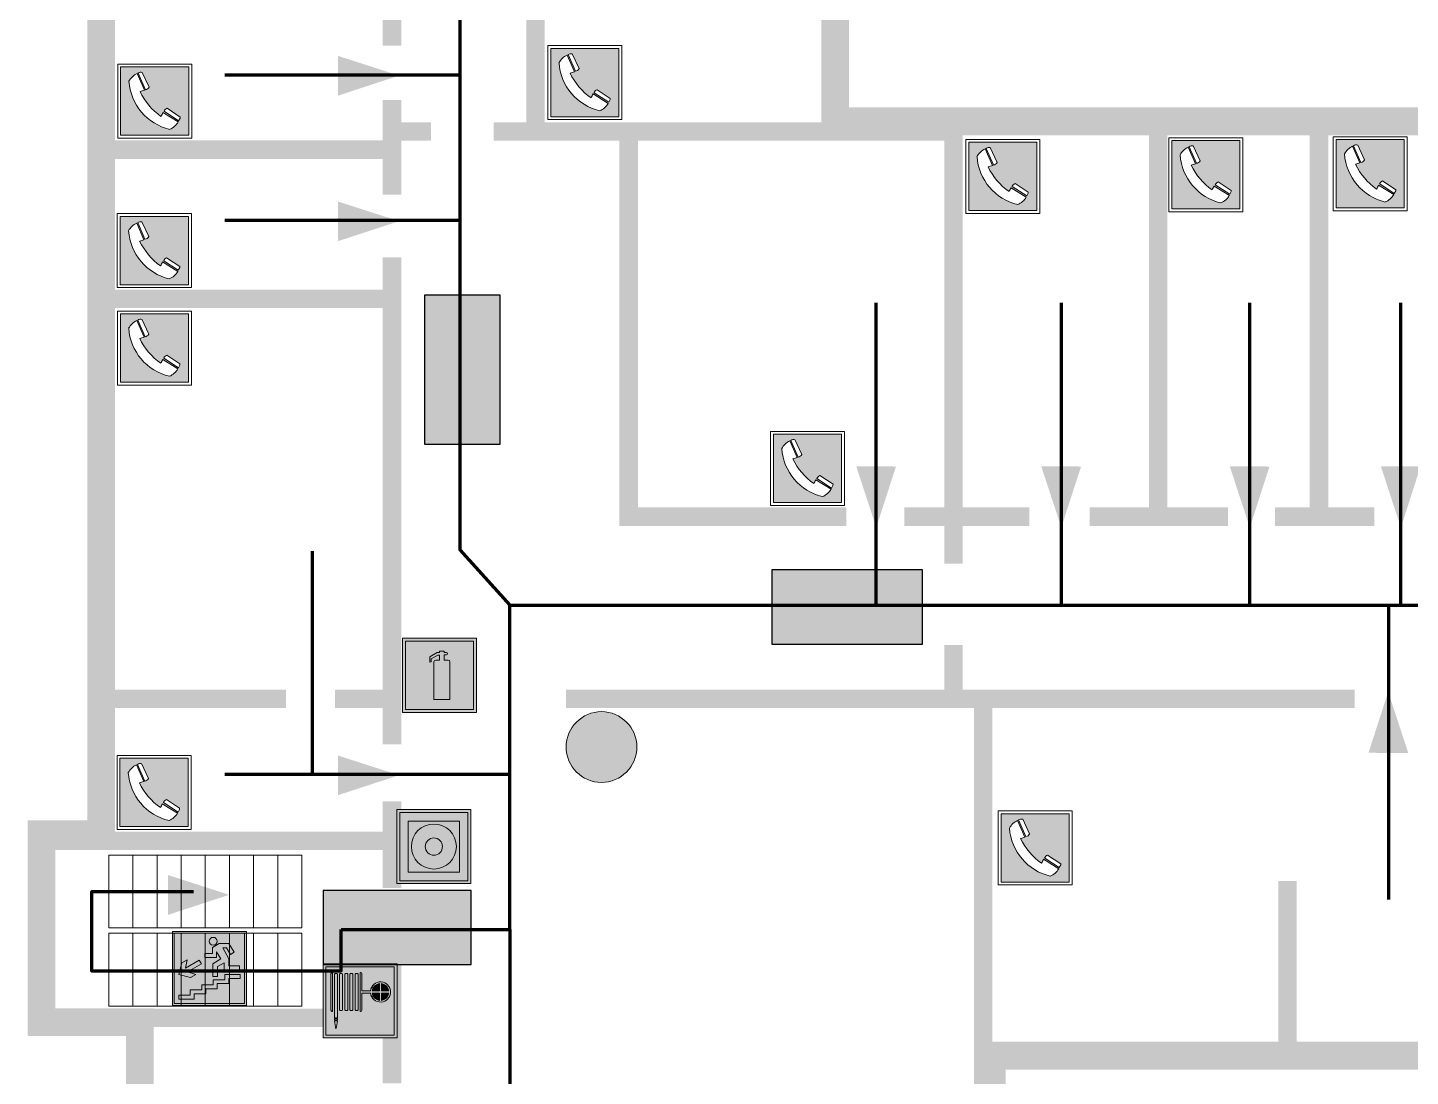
# Model space of a CAD drawing. Header units: millimetres. Extents: x 13810 to 67229, y 12374 to 21950.
# Drawn here: x 27641.1 to 27790.5, y 19539.8 to 19653.1 of the extents above; entities that cross this region are included whole.
import ezdxf

# ---------------------------------------------------------------- set-up
doc = ezdxf.new("R2010")
doc.units = ezdxf.units.MM
doc.layers.add('План_Штампы', color=7, linetype='Continuous')

# ---------------------------------------------------------------- blocks, each defined once
blk = doc.blocks.new('A$C32E8229D')
at = {"true_color": 0xffffff}
blk.add_hatch(color=7, dxfattribs=at).paths.add_polyline_path([(0, 0), (0, -8), (16, -8), (16, 0)])
h = blk.add_hatch(color=126)
h.paths.add_polyline_path([(0.2, -0.2), (15.8, -0.2), (15.8, -7.8), (0.2, -7.8)])
h.paths.add_polyline_path([(13.49, -2.05), (12.08, -2.05), (11.37, -2.63, 0.162397), (11.29, -2.84), (11.29, -3.63), (10.35, -3.63), (10.35, -4.05), (11.68, -4.05), (11.68, -3.48), (12.26, -4.28), (11.29, -5.1), (11.29, -6.78), (11.85, -6.78), (11.85, -5.44), (12.8, -4.64), (12.8, -5.94), (14.46, -5.94), (14.46, -5.39), (13.45, -5.39), (13.45, -3.97), (12.46, -2.59), (13.15, -2.59), (13.69, -3.34), (14.18, -3)], flags=16)
h.paths.add_polyline_path([(10.74, -1.82, 1), (11.8, -1.82, 1)], flags=16)
h.paths.add_polyline_path([(9.39, -3.59), (5.99, -3.59), (6.56, -3.03), (5.91, -3.03), (5.1, -3.83), (5.91, -4.64), (6.56, -4.64), (5.99, -4.09), (9.39, -4.09)], flags=16)
h.paths.add_polyline_path([(4.29, -1.08), (1.72, -1.08), (1.72, -6.6), (4.29, -6.6)], flags=16)
at = {"color": 126}
blk.add_lwpolyline([(16, -8), (0, -8), (0, 0), (16, 0)], close=True, dxfattribs=at)
blk = doc.blocks.new('вниз 3')
at = {"lineweight": 0, "true_color": 0xffffff}
h = blk.add_hatch(color=7, dxfattribs=at)
h.dxf.hatch_style = 1
h.paths.add_polyline_path([(40997.5, -4475.69), (40997.25, -4475.28), (40995.76, -4476.15), (40995.97, -4475.23), (40995.39, -4475.56), (40995.05, -4476.83), (40996.33, -4477.17), (40996.91, -4476.83), (40996, -4476.55)], flags=0)
h.paths.add_polyline_path([(40999.81, -4473.95), (41000.22, -4473.95), (41000.64, -4474.67), (41001.03, -4474.43), (41000.46, -4473.49), (41000.42, -4473.49), (40999.43, -4473.49), (40998.68, -4473.92), (40998.68, -4474.57), (40997.88, -4474.57), (40997.88, -4475), (40999.14, -4475), (40999.14, -4474.43), (40999.14, -4474.38), (40999.59, -4475.15), (40998.72, -4475.67), (40998.72, -4477.06), (40999.24, -4477.06), (40999.24, -4475.96), (40999.95, -4475.56), (40999.95, -4476.43), (41001.61, -4476.43), (41001.61, -4475.88), (41000.47, -4475.88), (41000.47, -4475.12)], flags=0)
h.paths.add_polyline_path([(40999.2, -4473.24, 1), (40998.35, -4473.24, 1)], flags=0)
h.paths.add_polyline_path([(41000.46, -4477.26), (41001.69, -4477.26), (41001.69, -4476.84), (41000.03, -4476.84), (41000.03, -4477.39), (40998.78, -4477.39), (40998.78, -4477.95), (40997.53, -4477.95), (40997.53, -4478.5), (40996.29, -4478.5), (40996.29, -4479.06), (40995.05, -4479.06), (40995.05, -4479.48), (40995.29, -4479.48), (40996.72, -4479.48), (40996.72, -4478.92), (40997.97, -4478.92), (40997.97, -4478.36), (40999.2, -4478.36), (40999.2, -4477.81), (41000.46, -4477.81)], flags=0)
h.paths.add_polyline_path([(41002.37, -4472.17), (40994.37, -4472.17), (40994.37, -4480.17), (41002.37, -4480.17)])
h.paths.add_polyline_path([(41002.16, -4479.96), (40994.57, -4479.96), (40994.57, -4472.37), (41002.16, -4472.37)], flags=16)
h.paths.add_polyline_path([(41001.61, -4475.88), (41001.61, -4476.43), (40999.95, -4476.43), (40999.95, -4475.56), (40999.24, -4475.96), (40999.24, -4477.06), (40998.72, -4477.06), (40998.72, -4475.67), (40999.59, -4475.15), (40999.14, -4474.38), (40999.14, -4474.43), (40999.14, -4475), (40997.88, -4475), (40997.88, -4474.57), (40998.68, -4474.57), (40998.68, -4473.92), (40999.43, -4473.49), (41000.42, -4473.49), (41000.46, -4473.49), (41001.03, -4474.43), (41000.64, -4474.67), (41000.22, -4473.95), (40999.81, -4473.95), (41000.47, -4475.12), (41000.47, -4475.88)], flags=0)
h.paths.add_polyline_path([(41001.69, -4476.84), (41001.69, -4477.26), (41000.46, -4477.26), (41000.46, -4477.81), (40999.2, -4477.81), (40999.2, -4478.36), (40997.97, -4478.36), (40997.97, -4478.92), (40996.72, -4478.92), (40996.72, -4479.48), (40995.05, -4479.48), (40995.05, -4479.06), (40996.29, -4479.06), (40996.29, -4478.5), (40997.53, -4478.5), (40997.53, -4477.95), (40998.78, -4477.95), (40998.78, -4477.39), (41000.03, -4477.39), (41000.03, -4476.84)], flags=0)
h.paths.add_polyline_path([(40998.35, -4473.24, -1), (40999.2, -4473.24, -1)], flags=0)
h.paths.add_polyline_path([(40997.5, -4475.69), (40996, -4476.55), (40996.91, -4476.83), (40996.33, -4477.17), (40995.05, -4476.83), (40995.39, -4475.56), (40995.97, -4475.23), (40995.76, -4476.15), (40997.25, -4475.28)], flags=0)
at = {"lineweight": 0}
h = blk.add_hatch(color=126, dxfattribs=at)
h.dxf.hatch_style = 1
h.paths.add_polyline_path([(41002.16, -4472.37), (40994.57, -4472.37), (40994.57, -4479.96), (41002.16, -4479.96)])
h.paths.add_polyline_path([(40995.97, -4475.23), (40995.76, -4476.15), (40997.25, -4475.28), (40997.5, -4475.69), (40996, -4476.55), (40996.91, -4476.83), (40996.33, -4477.17), (40995.05, -4476.83), (40995.39, -4475.56)], flags=16)
h.paths.add_polyline_path([(40997.88, -4474.57), (40998.68, -4474.57), (40998.68, -4473.92), (40999.43, -4473.49), (41000.42, -4473.49), (41000.46, -4473.49), (41001.03, -4474.43), (41000.64, -4474.67), (41000.22, -4473.95), (40999.81, -4473.95), (41000.47, -4475.12), (41000.47, -4475.88), (41001.61, -4475.88), (41001.61, -4476.43), (40999.95, -4476.43), (40999.95, -4475.56), (40999.24, -4475.96), (40999.24, -4477.06), (40998.72, -4477.06), (40998.72, -4475.67), (40999.59, -4475.15), (40999.14, -4474.38), (40999.14, -4474.43), (40999.14, -4475), (40997.88, -4475)], flags=16)
h.paths.add_polyline_path([(40998.35, -4473.24, -1), (40999.2, -4473.24, -1)], flags=16)
h.paths.add_polyline_path([(40997.53, -4477.95), (40998.78, -4477.95), (40998.78, -4477.39), (41000.03, -4477.39), (41000.03, -4476.84), (41001.69, -4476.84), (41001.69, -4477.26), (41000.46, -4477.26), (41000.46, -4477.81), (40999.2, -4477.81), (40999.2, -4478.36), (40997.97, -4478.36), (40997.97, -4478.92), (40996.72, -4478.92), (40996.72, -4479.48), (40995.05, -4479.48), (40995.05, -4479.06), (40996.29, -4479.06), (40996.29, -4478.5), (40997.53, -4478.5)], flags=16)
at = {"lineweight": 0, "true_color": 0xffffff}
h = blk.add_hatch(color=7, dxfattribs=at)
h.dxf.hatch_style = 1
h.paths.add_polyline_path([(40999.2, -4473.24, 1), (40998.35, -4473.24, 1)])
h.paths.add_polyline_path([(40999.81, -4473.95), (41000.22, -4473.95), (41000.64, -4474.67), (41001.03, -4474.43), (41000.46, -4473.49), (41000.42, -4473.49), (40999.43, -4473.49), (40998.68, -4473.92), (40998.68, -4474.57), (40997.88, -4474.57), (40997.88, -4475), (40999.14, -4475), (40999.14, -4474.43), (40999.14, -4474.38), (40999.59, -4475.15), (40998.72, -4475.67), (40998.72, -4477.06), (40999.24, -4477.06), (40999.24, -4475.96), (40999.95, -4475.56), (40999.95, -4476.43), (41001.61, -4476.43), (41001.61, -4475.88), (41000.47, -4475.88), (41000.47, -4475.12)])
h.paths.add_polyline_path([(40999.2, -4477.81), (41000.46, -4477.81), (41000.46, -4477.26), (41001.69, -4477.26), (41001.69, -4476.84), (41000.03, -4476.84), (41000.03, -4477.39), (40998.78, -4477.39), (40998.78, -4477.95), (40997.53, -4477.95), (40997.53, -4478.5), (40996.29, -4478.5), (40996.29, -4479.06), (40995.05, -4479.06), (40995.05, -4479.48), (40995.29, -4479.48), (40996.72, -4479.48), (40996.72, -4478.92), (40997.97, -4478.92), (40997.97, -4478.36), (40999.2, -4478.36)])
h.paths.add_polyline_path([(40997.5, -4475.69), (40997.25, -4475.28), (40995.76, -4476.15), (40995.97, -4475.23), (40995.39, -4475.56), (40995.05, -4476.83), (40996.33, -4477.17), (40996.91, -4476.83), (40996, -4476.55)])
at = {"color": 126, "lineweight": 0}
for points in [[(40994.37, -4472.17), (41002.37, -4472.17), (41002.37, -4480.17), (40994.37, -4480.17)], [(40994.57, -4472.37), (41002.16, -4472.37), (41002.16, -4479.96), (40994.57, -4479.96)]]:
    blk.add_lwpolyline(points, close=True, dxfattribs=at)
for points in [[(40999.14, -4474.43), (40999.14, -4475), (40997.88, -4475), (40997.88, -4474.57), (40998.68, -4474.57), (40998.68, -4473.92), (40999.43, -4473.49), (41000.42, -4473.49), (41000.46, -4473.49), (41001.03, -4474.43), (41000.64, -4474.67), (41000.22, -4473.95), (40999.81, -4473.95), (41000.47, -4475.12), (41000.47, -4475.88), (41001.61, -4475.88), (41001.61, -4476.43), (40999.95, -4476.43), (40999.95, -4475.56), (40999.24, -4475.96), (40999.24, -4477.06), (40998.72, -4477.06), (40998.72, -4475.67), (40999.59, -4475.15), (40999.14, -4474.38), (40999.14, -4474.43)], [(40995.05, -4476.83), (40995.39, -4475.56), (40995.97, -4475.23), (40995.76, -4476.15), (40997.25, -4475.28), (40997.5, -4475.69), (40996, -4476.55), (40996.91, -4476.83), (40996.33, -4477.17), (40995.05, -4476.83)], [(40995.29, -4479.48), (40995.05, -4479.48), (40995.05, -4479.06), (40996.29, -4479.06), (40996.29, -4478.5), (40997.53, -4478.5), (40997.53, -4477.95), (40998.78, -4477.95), (40998.78, -4477.39), (41000.03, -4477.39), (41000.03, -4476.84), (41001.69, -4476.84), (41001.69, -4477.26), (41000.46, -4477.26), (41000.46, -4477.81), (40999.2, -4477.81), (40999.2, -4478.36), (40997.97, -4478.36), (40997.97, -4478.92), (40996.72, -4478.92), (40996.72, -4479.48), (40995.05, -4479.48)]]:
    blk.add_lwpolyline(points, dxfattribs=at)
blk.add_circle((40998.77, -4473.24), 0.426, dxfattribs=at)
blk = doc.blocks.new('A$C7B4425F7')
at = {"true_color": 0xffffff}
blk.add_hatch(color=7, dxfattribs=at).paths.add_polyline_path([(0, 0), (-16, 0), (-16, -8), (0, -8)])
h = blk.add_hatch(color=126)
h.paths.add_polyline_path([(-0.2, -0.2), (-15.8, -0.2), (-15.8, -7.8), (-0.2, -7.8)])
h.paths.add_polyline_path([(-11.76, -2.03), (-11.76, -3.66), (-11.17, -3.66, -0.568275), (-11.17, -6.18), (-12.58, -6.18), (-12.58, -2.03)], flags=16)
h.paths.add_polyline_path([(-13.33, -4.12, -0.495768), (-13.59, -6.18), (-15.03, -6.18), (-15.03, -2.03), (-13.59, -2.03, -0.487973)], flags=16)
h.paths.add_polyline_path([(-10.25, -2.03), (-9.48, -2.03), (-9.48, -6.18), (-10.25, -6.18)], flags=16)
h.paths.add_polyline_path([(-13.84, -3.69), (-14.24, -3.69), (-14.24, -3.03), (-13.9, -3.03, -0.692621)], flags=0)
h.paths.add_polyline_path([(-9.15, -2.03), (-8.4, -2.03), (-8.04, -3.07), (-7.68, -2.03), (-6.93, -2.03), (-7.64, -4.1), (-6.93, -6.18), (-7.68, -6.18), (-8.04, -5.14), (-8.4, -6.18), (-9.15, -6.18), (-8.44, -4.1)], flags=16)
h.paths.add_polyline_path([(-11.76, -4.46), (-11.42, -4.46, -0.692621), (-11.36, -5.12), (-11.76, -5.12)], flags=0)
h.paths.add_polyline_path([(-13.9, -5.2), (-14.24, -5.2), (-14.24, -4.55), (-13.84, -4.55, -0.708038)], flags=0)
edge = h.paths.add_edge_path(flags=16)
edge.add_ellipse((-5.51, -4.08), major_axis=(0, 2.05), ratio=0.586184, start_angle=0, end_angle=360)
edge = h.paths.add_edge_path(flags=0)
edge.add_ellipse((-5.51, -4.08), major_axis=(0, 1.14), ratio=0.454828, start_angle=0, end_angle=360)
h.paths.add_polyline_path([(-4.13, -4.96, 0.377264), (-3.48, -4.52, 0.0555), (-3.16, -2.03), (-1.66, -2.03), (-1.66, -4.96), (-0.96, -4.96), (-0.96, -7.01), (-1.75, -7.01), (-1.75, -6.18), (-3.3, -6.18), (-3.3, -7.02), (-4.13, -7.02)], flags=16)
h.paths.add_polyline_path([(-2.73, -2.91), (-2.28, -2.91), (-2.28, -4.96), (-3.05, -4.96, 0.079136)], flags=0)
at = {"color": 126}
blk.add_lwpolyline([(-16, -8), (0, -8), (0, 0), (-16, 0)], close=True, dxfattribs=at)
blk = doc.blocks.new('A$C456E1F9C')
at = {"lineweight": 5}
h = blk.add_hatch(color=242, dxfattribs=at)
h.paths.add_polyline_path([(0.51, -1.47), (0.51, -13.26), (12.29, -13.26), (12.29, -1.47)])
h.paths.add_polyline_path([(5.42, -4.95, -0.254479), (4.78, -5.4), (3.52, -2.53, -0.209735), (4.23, -2.4)], flags=16)
h.paths.add_polyline_path([(8.53, -8.6), (10.87, -10.17), (10.54, -10.76), (8.03, -9.13, -0.192251)], flags=16)
h.paths.add_polyline_path([(4.61, -5.49, 0.005518), (3.87, -5.72, 0.128647), (7.49, -10.01, 0.00809), (7.83, -9.33), (10.47, -10.97, -0.16736), (8.99, -12.25, -0.327862), (1.95, -3.95, -0.166952), (3.36, -2.62)], flags=16)
at = {"color": 242, "lineweight": 5}
for p, q in [((0, -13.77), (0, -0.97)), ((12.8, -0.97), (0, -0.97)), ((12.8, -13.77), (12.8, -0.97)), ((4.61, -5.49), (3.36, -2.62)), ((3.52, -2.53), (4.78, -5.4)), ((4.23, -2.4), (5.42, -4.95)), ((7.83, -9.33), (10.47, -10.97)), ((8.03, -9.13), (10.54, -10.76)), ((10.81, -10.12), (8.53, -8.6)), ((10.54, -10.76), (10.8, -10.3)), ((10.8, -10.3), (10.81, -10.12)), ((0, -13.77), (12.8, -13.77))]:
    blk.add_line(p, q, dxfattribs=at)
blk.add_lwpolyline([(0.51, -1.47), (12.29, -1.47), (12.29, -13.26), (0.51, -13.26)], close=True, dxfattribs=at)
for centre, radius, start, end in [((4.02, -3.27), 0.891, 76.3284, 123.7092), ((4.59, -5.34), 2.99, 114.2845, 152.1974), ((11.12, -3.31), 9.19, 183.9915, 256.6009), ((14.98, -39.1), 35.17, 107.1487, 108.4135), ((13.86, -0.94), 11.08, 205.5536, 234.8762), ((4.68, -4.59), 0.824, 276.9621, 334.0723), ((-13.31, 0.8), 23.44, 332.5487, 334.4027), ((8.94, -9.5), 0.989, 114.4092, 157.9388), ((7.87, -9.46), 3, 291.9291, 329.9329)]:
    blk.add_arc(centre, radius, start, end, dxfattribs=at)
blk = doc.blocks.new('A$C54414219')
at = {"true_color": 0xffffff}
h = blk.add_hatch(color=7, dxfattribs=at)
h.paths.add_polyline_path([(2.39, -9.45), (2.39, -18.3), (11.23, -18.3), (11.23, -9.45)], flags=0)
h.paths.add_polyline_path([(10.71, -13.87, -1), (2.92, -13.87, -1)], flags=0)
h.paths.add_polyline_path([(8.3, -13.87, -1), (5.33, -13.87, -1)], flags=0)
h.paths.add_polyline_path([(0.41, -7.47), (0.41, -20.27), (13.21, -20.27), (13.21, -7.47)])
h.paths.add_polyline_path([(0.92, -19.77), (12.71, -19.77), (12.71, -7.98), (0.92, -7.98)], flags=16)
h.paths.add_polyline_path([(11.23, -9.45), (11.23, -18.3), (2.39, -18.3), (2.39, -9.45)], flags=0)
at = {"lineweight": 5}
h = blk.add_hatch(color=242, dxfattribs=at)
h.paths.add_polyline_path([(12.71, -7.98), (0.92, -7.98), (0.92, -19.77), (12.71, -19.77)])
h.paths.add_polyline_path([(11.23, -18.3), (2.39, -18.3), (2.39, -9.45), (11.23, -9.45)], flags=16)
h.paths.add_polyline_path([(10.71, -13.87, -1), (2.92, -13.87, -1)], flags=0)
h.paths.add_polyline_path([(8.3, -13.87, -1), (5.33, -13.87, -1)], flags=0)
at = {"true_color": 0xffffff}
h = blk.add_hatch(color=7, dxfattribs=at)
h.paths.add_polyline_path([(2.39, -9.45), (2.39, -18.3), (11.23, -18.3), (11.23, -9.45)])
h.paths.add_polyline_path([(10.71, -13.87, -1), (2.92, -13.87, -1)], flags=16)
h.paths.add_polyline_path([(8.3, -13.87, -1), (5.33, -13.87, -1)], flags=0)
at = {"lineweight": 5}
h = blk.add_hatch(color=242, dxfattribs=at)
h.paths.add_polyline_path([(2.92, -13.87, 1), (10.71, -13.87, 1)])
h.paths.add_polyline_path([(8.3, -13.87, -1), (5.33, -13.87, -1)], flags=16)
at = {"color": 242, "lineweight": 5}
for p, q in [((0.41, -20.27), (0.41, -7.47)), ((0.41, -7.47), (13.21, -7.47)), ((0.41, -7.47), (13.21, -7.47)), ((13.21, -20.27), (13.21, -7.47)), ((0.41, -20.27), (13.21, -20.27))]:
    blk.add_line(p, q, dxfattribs=at)
for points in [[(0.92, -7.98), (12.71, -7.98), (12.71, -19.77), (0.92, -19.77)], [(2.39, -9.45), (11.23, -9.45), (11.23, -18.3), (2.39, -18.3)]]:
    blk.add_lwpolyline(points, close=True, dxfattribs=at)
for radius in [3.89, 1.49]:
    blk.add_circle((6.81, -13.87), radius, dxfattribs=at)
blk = doc.blocks.new('A$C3AD82952')
at = {"true_color": 0xf5f5ff}
h = blk.add_hatch(color=7, dxfattribs=at)
h.dxf.hatch_style = 1
h.paths.add_polyline_path([(8.21, 8.73, 0.414214), (7.89, 9.05), (7.22, 9.05), (7.22, 9.92), (7.59, 9.92, 1), (7.57, 10.36), (7.22, 10.36), (7.22, 10.6), (6.43, 10.6), (6.43, 10.36), (6.01, 10.36), (4.74, 9.59), (4.74, 8.69), (4.98, 8.73), (4.98, 9.26), (6.12, 9.91), (6.43, 9.91), (6.43, 9.05), (5.76, 9.05, 0.414214), (5.44, 8.73), (5.44, 2.2), (8.21, 2.2)], flags=0)
h.paths.add_polyline_path([(12.8, 12.8), (0, 12.8), (0, 0), (12.8, 0)])
h.paths.add_polyline_path([(0.51, 12.29), (12.29, 12.29), (12.29, 0.51), (0.51, 0.51)], flags=16)
h.paths.add_polyline_path([(4.74, 9.59), (6.01, 10.36), (6.43, 10.36), (6.43, 10.6), (7.22, 10.6), (7.22, 10.36), (7.59, 10.36, -0.94586), (7.59, 9.92), (7.22, 9.92), (7.22, 9.05), (7.89, 9.05, -0.414214), (8.21, 8.73), (8.21, 2.2), (5.44, 2.2), (5.44, 8.73, -0.414214), (5.76, 9.05), (6.43, 9.05), (6.43, 9.91), (6.12, 9.91), (4.98, 9.26), (4.98, 8.73), (4.74, 8.69)], flags=0)
h = blk.add_hatch(color=242)
h.dxf.hatch_style = 1
h.paths.add_polyline_path([(12.29, 12.29), (0.51, 12.29), (0.51, 0.51), (12.29, 0.51)])
h.paths.add_polyline_path([(4.74, 8.69), (4.74, 9.59), (6.01, 10.36), (6.43, 10.36), (6.43, 10.6), (7.22, 10.6), (7.22, 10.36), (7.59, 10.36, -0.94586), (7.59, 9.92), (7.22, 9.92), (7.22, 9.05), (7.89, 9.05, -0.414214), (8.21, 8.73), (8.21, 2.2), (5.44, 2.2), (5.44, 8.73, -0.414214), (5.76, 9.05), (6.43, 9.05), (6.43, 9.91), (6.12, 9.91), (4.98, 9.26), (4.98, 8.73)], flags=16)
h = blk.add_hatch(color=7, dxfattribs=at)
h.dxf.hatch_style = 1
h.paths.add_polyline_path([(8.21, 8.73, 0.414214), (7.89, 9.05), (7.22, 9.05), (7.22, 9.92), (7.59, 9.92, 1), (7.57, 10.36), (7.22, 10.36), (7.22, 10.6), (6.43, 10.6), (6.43, 10.36), (6.01, 10.36), (4.74, 9.59), (4.74, 8.69), (4.98, 8.73), (4.98, 9.26), (6.12, 9.91), (6.43, 9.91), (6.43, 9.05), (5.76, 9.05, 0.414214), (5.44, 8.73), (5.44, 2.2), (8.21, 2.2)])
at = {"color": 242, "lineweight": 5}
for p, q in [((0, 0), (0, 12.8)), ((0, 12.8), (12.8, 12.8)), ((12.8, 0), (12.8, 12.8)), ((6.01, 10.36), (4.74, 9.59)), ((4.74, 9.59), (4.74, 8.69)), ((4.98, 9.26), (6.12, 9.91)), ((6.01, 10.36), (6.43, 10.36)), ((6.12, 9.91), (6.43, 9.91)), ((7.22, 10.6), (6.43, 10.6)), ((6.43, 10.6), (6.43, 10.36)), ((6.43, 9.91), (6.43, 9.05)), ((7.22, 10.36), (7.22, 10.6)), ((7.59, 10.36), (7.22, 10.36)), ((7.22, 9.05), (7.22, 9.92)), ((7.59, 9.92), (7.22, 9.92)), ((4.74, 8.69), (4.98, 8.73)), ((4.98, 8.73), (4.98, 9.26)), ((5.44, 2.2), (5.44, 8.73)), ((5.76, 9.05), (6.43, 9.05)), ((7.89, 9.05), (7.22, 9.05)), ((8.21, 2.2), (8.21, 8.73)), ((0, 0), (12.8, 0)), ((5.44, 2.2), (8.21, 2.2))]:
    blk.add_line(p, q, dxfattribs=at)
blk.add_lwpolyline([(0.51, 12.29), (12.29, 12.29), (12.29, 0.51), (0.51, 0.51)], close=True, dxfattribs=at)
for centre, radius, start, end in [((7.58, 10.14), 0.223, 273.1875, 86.8125), ((5.76, 8.73), 0.32, 90, 180), ((7.89, 8.73), 0.32, 0, 90)]:
    blk.add_arc(centre, radius, start, end, dxfattribs=at)
blk = doc.blocks.new('A$C37112FD5')
at = {"true_color": 0xf5f5ff}
h = blk.add_hatch(color=7, dxfattribs=at)
h.dxf.hatch_style = 1
h.paths.add_polyline_path([(12.8, -7.4), (0, -7.4), (0, -20.2), (12.8, -20.2)])
h.paths.add_polyline_path([(12.29, -7.91), (12.29, -19.69), (0.51, -19.69), (0.51, -7.91)], flags=16)
h.paths.add_polyline_path([(4.98, -9.04, -0.42597), (5.17, -9.22), (5.17, -12.25), (5.17, -15.29, -0.432244), (4.98, -15.47), (4.83, -15.47, -0.42597), (4.64, -15.29), (4.64, -12.25), (4.64, -9.22, -0.432244), (4.83, -9.04)], flags=0)
h.paths.add_polyline_path([(4.28, -9.22), (4.28, -12.25), (4.28, -15.29, -0.432244), (4.09, -15.47), (3.94, -15.47, -0.42597), (3.75, -15.29), (3.75, -12.25), (3.75, -9.22, -0.432244), (3.94, -9.04), (4.09, -9.04, -0.42597)], flags=0)
h.paths.add_polyline_path([(5.72, -9.04), (5.87, -9.04, -0.42597), (6.06, -9.22), (6.06, -12.25), (6.06, -15.29, -0.432244), (5.87, -15.47), (5.72, -15.47, -0.42597), (5.53, -15.29), (5.53, -12.25), (5.53, -9.22, -0.432244)], flags=0)
h.paths.add_polyline_path([(6.42, -8.9), (6.5, -8.9, -0.42597), (6.69, -9.08), (6.69, -12.03), (8.21, -12.03, -15.824349), (8.21, -12.47), (6.69, -12.47), (6.69, -15.42, -0.432244), (6.5, -15.6), (6.42, -15.6)], flags=0)
h.paths.add_polyline_path([(3.39, -9.22), (3.39, -12.25), (3.39, -15.29, -0.432244), (3.2, -15.47), (3.05, -15.47, -0.42597), (2.85, -15.29), (2.85, -12.25), (2.85, -9.22, -0.432244), (3.05, -9.04), (3.2, -9.04, -0.42597)], flags=0)
h.paths.add_polyline_path([(2.5, -9.22), (2.5, -16.71), (1.96, -16.71), (1.96, -9.22, -0.432244), (2.15, -9.04), (2.31, -9.04, -0.42597)], flags=0)
h.paths.add_polyline_path([(1.61, -8.9), (1.61, -15.6), (1.57, -15.6, -0.42597), (1.37, -15.42), (1.37, -12.03), (1.37, -9.09, -0.432244), (1.57, -8.9)], flags=0)
h.paths.add_polyline_path([(9.76, -10.81), (9.76, -12.03), (8.49, -12.03, -0.336371)], flags=0)
h.paths.add_polyline_path([(8.49, -12.47), (9.76, -12.47), (9.76, -13.7, -0.336371)], flags=0)
h.paths.add_polyline_path([(10.11, -10.81, -0.336371), (11.38, -12.03), (10.11, -12.03)], flags=0)
h.paths.add_polyline_path([(10.11, -12.47), (11.38, -12.47, -0.336371), (10.11, -13.7)], flags=0)
h.paths.add_polyline_path([(2.5, -16.84), (2.5, -17.05), (1.97, -17.05), (1.97, -16.84)], flags=0)
h.paths.add_polyline_path([(2.5, -17.24, -0.033778), (2.24, -18.6, -0.033778), (1.97, -17.24)], flags=0)
h = blk.add_hatch(color=242)
h.dxf.hatch_style = 1
h.paths.add_polyline_path([(12.29, -7.91), (0.51, -7.91), (0.51, -19.69), (12.29, -19.69)])
h.paths.add_polyline_path([(6.42, -15.6), (6.42, -8.9), (6.5, -8.9, -0.42597), (6.69, -9.08), (6.69, -12.03), (8.21, -12.03, -15.824349), (8.21, -12.47), (6.69, -12.47), (6.69, -15.42, -0.432244), (6.5, -15.6)], flags=16)
h.paths.add_polyline_path([(5.87, -15.47), (5.72, -15.47, -0.42597), (5.53, -15.29), (5.53, -12.25), (5.53, -9.22, -0.432244), (5.72, -9.04), (5.87, -9.04, -0.42597), (6.06, -9.22), (6.06, -12.25), (6.06, -15.29, -0.432244)], flags=16)
h.paths.add_polyline_path([(4.98, -15.47), (4.83, -15.47, -0.42597), (4.64, -15.29), (4.64, -12.25), (4.64, -9.22, -0.432244), (4.83, -9.04), (4.98, -9.04, -0.42597), (5.17, -9.22), (5.17, -12.25), (5.17, -15.29, -0.432244)], flags=16)
h.paths.add_polyline_path([(4.09, -15.47), (3.94, -15.47, -0.42597), (3.75, -15.29), (3.75, -12.25), (3.75, -9.22, -0.432244), (3.94, -9.04), (4.09, -9.04, -0.42597), (4.28, -9.22), (4.28, -12.25), (4.28, -15.29, -0.432244)], flags=16)
h.paths.add_polyline_path([(3.2, -15.47), (3.05, -15.47, -0.42597), (2.85, -15.29), (2.85, -12.25), (2.85, -9.22, -0.432244), (3.05, -9.04), (3.2, -9.04, -0.42597), (3.39, -9.22), (3.39, -12.25), (3.39, -15.29, -0.432244)], flags=16)
h.paths.add_polyline_path([(2.5, -17.05), (1.97, -17.05), (1.97, -16.84), (2.5, -16.84)], flags=16)
h.paths.add_polyline_path([(2.5, -17.24, -0.033778), (2.24, -18.6, -0.033778), (1.97, -17.24)], flags=16)
h.paths.add_polyline_path([(2.5, -16.71), (1.96, -16.71), (1.96, -9.22, -0.432244), (2.15, -9.04), (2.31, -9.04, -0.42597), (2.5, -9.22)], flags=16)
h.paths.add_polyline_path([(1.61, -15.6), (1.57, -15.6, -0.42597), (1.37, -15.42), (1.37, -12.03), (1.37, -9.09, -0.432244), (1.57, -8.9), (1.61, -8.9)], flags=16)
h.paths.add_polyline_path([(8.49, -12.47), (9.76, -12.47), (9.76, -13.7, -0.336371)], flags=0)
h.paths.add_polyline_path([(10.11, -13.7), (10.11, -12.47), (11.38, -12.47, -0.336371)], flags=0)
h.paths.add_polyline_path([(8.49, -12.03, -0.336371), (9.76, -10.81), (9.76, -12.03)], flags=0)
h.paths.add_polyline_path([(10.11, -12.03), (10.11, -10.81, -0.336371), (11.38, -12.03)], flags=0)
h = blk.add_hatch(color=7, dxfattribs=at)
h.dxf.hatch_style = 1
h.paths.add_polyline_path([(1.61, -8.9), (1.57, -8.9, 0.432244), (1.37, -9.09), (1.37, -12.03), (1.37, -15.42, 0.42597), (1.57, -15.6), (1.61, -15.6)])
h.paths.add_polyline_path([(2.5, -9.22, 0.42597), (2.31, -9.04), (2.15, -9.04, 0.432244), (1.96, -9.22), (1.96, -16.71), (2.5, -16.71)])
h.paths.add_polyline_path([(2.5, -16.84), (1.97, -16.84), (1.97, -17.05), (2.5, -17.05)])
h.paths.add_polyline_path([(2.5, -17.24), (1.97, -17.24, 0.033778), (2.24, -18.6, 0.033778)])
h.paths.add_polyline_path([(3.39, -12.25), (3.39, -9.22, 0.42597), (3.2, -9.04), (3.05, -9.04, 0.432244), (2.85, -9.22), (2.85, -12.25), (2.85, -15.29, 0.42597), (3.05, -15.47), (3.2, -15.47, 0.432244), (3.39, -15.29)])
h.paths.add_polyline_path([(4.28, -12.25), (4.28, -9.22, 0.42597), (4.09, -9.04), (3.94, -9.04, 0.432244), (3.75, -9.22), (3.75, -12.25), (3.75, -15.29, 0.42597), (3.94, -15.47), (4.09, -15.47, 0.432244), (4.28, -15.29)])
h.paths.add_polyline_path([(5.17, -12.25), (5.17, -9.22, 0.42597), (4.98, -9.04), (4.83, -9.04, 0.432244), (4.64, -9.22), (4.64, -12.25), (4.64, -15.29, 0.42597), (4.83, -15.47), (4.98, -15.47, 0.432244), (5.17, -15.29)])
h.paths.add_polyline_path([(6.06, -12.25), (6.06, -9.22, 0.42597), (5.87, -9.04), (5.72, -9.04, 0.432244), (5.53, -9.22), (5.53, -12.25), (5.53, -15.29, 0.42597), (5.72, -15.47), (5.87, -15.47, 0.432244), (6.06, -15.29)])
h.paths.add_polyline_path([(6.69, -12.47), (8.21, -12.47, 15.824349), (8.21, -12.03), (6.69, -12.03), (6.69, -9.08, 0.42597), (6.5, -8.9), (6.42, -8.9), (6.42, -15.6), (6.5, -15.6, 0.432244), (6.69, -15.42)])
h.paths.add_polyline_path([(8.49, -12.47), (9.76, -12.47), (9.76, -13.7, -0.336371)], flags=16)
h.paths.add_polyline_path([(8.49, -12.03, -0.336371), (9.76, -10.81), (9.76, -12.03)], flags=16)
h.paths.add_polyline_path([(10.11, -12.47), (11.38, -12.47, -0.336371), (10.11, -13.7)], flags=16)
h.paths.add_polyline_path([(10.11, -12.03), (10.11, -10.81, -0.336371), (11.38, -12.03)], flags=16)
h = blk.add_hatch(color=242)
h.dxf.hatch_style = 1
h.paths.add_polyline_path([(9.76, -10.81, 0.336371), (8.49, -12.03), (9.76, -12.03)])
h.paths.add_polyline_path([(10.11, -10.81), (10.11, -12.03), (11.38, -12.03, 0.336371)])
h.paths.add_polyline_path([(11.38, -12.47), (10.11, -12.47), (10.11, -13.7, 0.336371)])
h.paths.add_polyline_path([(9.76, -12.47), (8.49, -12.47, 0.336371), (9.76, -13.7)])
at = {"color": 242, "lineweight": 5}
for p, q in [((0, -20.2), (0, -7.4)), ((0, -7.4), (12.8, -7.4)), ((1.37, -12.03), (1.37, -9.08)), ((1.57, -8.9), (1.61, -8.9)), ((1.61, -8.9), (1.61, -15.6)), ((1.96, -16.71), (1.96, -9.22)), ((2.15, -9.04), (2.31, -9.04)), ((2.5, -16.71), (2.5, -9.22)), ((2.85, -12.25), (2.85, -9.22)), ((3.05, -9.04), (3.2, -9.04)), ((3.39, -12.25), (3.39, -9.22)), ((3.75, -12.25), (3.75, -9.22)), ((3.94, -9.04), (4.09, -9.04)), ((4.28, -12.25), (4.28, -9.22)), ((4.64, -12.25), (4.64, -9.22)), ((4.83, -9.04), (4.98, -9.04)), ((5.17, -12.25), (5.17, -9.22)), ((5.53, -12.25), (5.53, -9.22)), ((5.72, -9.04), (5.87, -9.04)), ((6.06, -12.25), (6.06, -9.22)), ((6.42, -8.9), (6.42, -15.6)), ((6.5, -8.9), (6.42, -8.9)), ((6.69, -12.03), (6.69, -9.08)), ((12.8, -20.2), (12.8, -7.4)), ((9.76, -10.81), (9.76, -12.03)), ((10.11, -10.81), (10.11, -12.03)), ((1.37, -12.03), (1.37, -15.42)), ((2.85, -12.25), (2.85, -15.29)), ((3.39, -12.25), (3.39, -15.29)), ((3.75, -12.25), (3.75, -15.29)), ((4.28, -12.25), (4.28, -15.29)), ((4.64, -12.25), (4.64, -15.29)), ((5.17, -12.25), (5.17, -15.29)), ((5.53, -12.25), (5.53, -15.29)), ((6.06, -12.25), (6.06, -15.29)), ((8.21, -12.03), (6.69, -12.03)), ((8.21, -12.47), (6.69, -12.47)), ((6.69, -12.47), (6.69, -15.42)), ((9.76, -12.03), (8.49, -12.03)), ((9.76, -12.47), (8.49, -12.47)), ((9.76, -12.47), (9.76, -13.7)), ((11.38, -12.03), (10.11, -12.03)), ((11.38, -12.47), (10.11, -12.47)), ((10.11, -12.47), (10.11, -13.7)), ((1.57, -15.6), (1.61, -15.6)), ((1.96, -16.71), (2.5, -16.71)), ((3.05, -15.47), (3.2, -15.47)), ((3.94, -15.47), (4.09, -15.47)), ((4.83, -15.47), (4.98, -15.47)), ((5.72, -15.47), (5.87, -15.47)), ((6.42, -15.6), (6.5, -15.6)), ((1.97, -16.84), (2.5, -16.84)), ((1.97, -17.05), (1.97, -16.84)), ((2.5, -17.05), (1.97, -17.05)), ((1.97, -17.24), (2.5, -17.24)), ((2.5, -16.84), (2.5, -17.05)), ((0, -20.2), (12.8, -20.2))]:
    blk.add_line(p, q, dxfattribs=at)
blk.add_lwpolyline([(0.51, -7.91), (12.29, -7.91), (12.29, -19.69), (0.51, -19.69)], close=True, dxfattribs=at)
for centre, radius, start, end in [((1.56, -9.09), 0.182, 87.1027, 180.6071), ((2.15, -9.22), 0.182, 87.1027, 180.6071), ((2.32, -9.22), 0.182, 359.3929, 92.8973), ((3.04, -9.22), 0.182, 87.1027, 180.6071), ((3.21, -9.22), 0.182, 359.3929, 92.8973), ((3.93, -9.22), 0.182, 87.1027, 180.6071), ((4.1, -9.22), 0.182, 359.3929, 92.8973), ((4.82, -9.22), 0.182, 87.1027, 180.6071), ((4.99, -9.22), 0.182, 359.3929, 92.8973), ((5.71, -9.22), 0.182, 87.1027, 180.6071), ((5.88, -9.22), 0.182, 359.3929, 92.8973), ((6.51, -9.09), 0.182, 359.3929, 92.8973), ((9.93, -12.25), 1.74, 187.2319, 172.7681), ((9.93, -12.25), 1.46, 96.9927, 171.3585), ((9.93, -12.25), 1.46, 8.6415, 83.0073), ((9.93, -12.25), 1.46, 188.6415, 263.0073), ((9.93, -12.25), 1.46, 276.9927, 351.3585), ((1.56, -15.42), 0.182, 179.3929, 272.8973), ((3.04, -15.29), 0.182, 179.3929, 272.8973), ((3.21, -15.29), 0.182, 267.1027, 0.6071), ((3.93, -15.29), 0.182, 179.3929, 272.8973), ((4.1, -15.29), 0.182, 267.1027, 0.6071), ((4.82, -15.29), 0.182, 179.3929, 272.8973), ((4.99, -15.29), 0.182, 267.1027, 0.6071), ((5.71, -15.29), 0.182, 179.3929, 272.8973), ((5.88, -15.29), 0.182, 267.1027, 0.6071), ((6.51, -15.42), 0.182, 267.1027, 0.6071), ((12.17, -15.98), 10.27, 187.041, 194.7793), ((-7.7, -15.98), 10.27, 345.2207, 352.959)]:
    blk.add_arc(centre, radius, start, end, dxfattribs=at)
blk = doc.blocks.new('A$C7B8C2D5B')
at = {"lineweight": 0}
h = blk.add_hatch(color=5, dxfattribs=at)
h.dxf.hatch_style = 1
h.paths.add_polyline_path([(1.397, -3.024, 1), (-2.112, -3.024, 1)])
at = {"color": 5, "lineweight": 0}
blk.add_circle((-0.358, -3.024), 1.755, dxfattribs=at)

msp = doc.modelspace()

# ---------------------------------------------------------------- linework, layer by layer
at = {"lineweight": 100}
for points, const_width in [([(28067.2, 19642.96), (27728.34, 19642.96), (27728.34, 19786.26), (27705.53, 19786.26), (27705.53, 19795.02), (27670.05, 19795.02), (27670.05, 19792.98)], 3), ([(27649.03, 19769.64), (27649.03, 19565.94), (27642.59, 19565.94), (27642.59, 19545.64), (27653.21, 19545.64), (27653.21, 19510.57), (27671.52, 19510.57), (27671.52, 19518.64), (27727.75, 19518.64), (27727.75, 19510.74), (27745.29, 19510.74), (27745.29, 19542.02), (28147.28, 19542.02)], 3), ([(27680.47, 19660.52), (27680.47, 19651.15)], 2), ([(27695.97, 19658.72), (27695.97, 19641.86), (27741.19, 19641.86)], 2), ([(27680.47, 19645.25), (27680.47, 19635.05)], 2), ([(27741.13, 19595.19), (27741.13, 19643.29)], 2), ([(27780.64, 19642.8), (27780.64, 19600.25)], 2), ([(27684.68, 19641.86), (27680.53, 19641.86)], 2), ([(27695.97, 19641.86), (27691.46, 19641.86)], 2), ([(27706.03, 19641.86), (27706.03, 19600.25), (27729.55, 19600.25)], 2), ([(27763.26, 19600.25), (27763.26, 19641.9)], 2), ([(27680.47, 19639.89), (27648.74, 19639.89)], 2), ([(27680.47, 19628.26), (27680.47, 19575.64)], 2), ([(27680.47, 19623.78), (27648.74, 19623.78)], 2), ([(27735.83, 19600.25), (27749.32, 19600.25)], 2), ([(27755.86, 19600.25), (27770.79, 19600.25)], 2), ([(27775.89, 19600.25), (27786.62, 19600.25)], 2), ([(27741.13, 19580.91), (27741.13, 19586.38)], 2), ([(27669, 19580.57), (27648.69, 19580.57)], 2), ([(27680.42, 19580.57), (27674.3, 19580.57)], 2), ([(27699.28, 19580.57), (27784.49, 19580.57)], 2), ([(27744.34, 19510.94), (27744.34, 19580.57)], 2), ([(27680.47, 19569.49), (27680.47, 19560.15)], 2), ([(27643.17, 19565.23), (27680.47, 19565.23)], 2), ([(27777.23, 19560.88), (27777.23, 19542.16)], 2), ([(27680.47, 19553.03), (27680.47, 19539.02)], 2), ([(27642.59, 19546.11), (27680.47, 19546.11)], 2)]:
    msp.add_lwpolyline(points, dxfattribs=dict(at, const_width=const_width))
at = {"color": 126, "lineweight": 100, "true_color": 0x008754}
for points in [[(27687.79, 19776.17), (27687.79, 19596.66), (27693.2, 19590.68)], [(27687.79, 19647.96), (27662.39, 19647.96)], [(27674.98, 19555.67), (27693.2, 19555.67), (27693.2, 19590.68), (28093.9, 19590.68), (28104.97, 19583.09), (28139.87, 19583.09), (28139.87, 19607.13), (28145.04, 19607.13), (28145.04, 19634.24)], [(27687.79, 19632.23), (27662.39, 19632.23)], [(27732.79, 19590.68), (27732.79, 19623.36)], [(27752.79, 19590.68), (27752.79, 19623.36)], [(27773.15, 19590.68), (27773.15, 19623.36)], [(27789.48, 19590.68), (27789.48, 19623.36)], [(27671.87, 19572.38), (27671.87, 19596.52)], [(27788.16, 19590.68), (27788.16, 19558.91)], [(27693.2, 19572.38), (27662.39, 19572.38)], [(27659.01, 19559.71), (27648, 19559.71), (27648, 19551.2), (27674.98, 19551.2), (27674.98, 19555.67)], [(27693.2, 19555.67), (27693.2, 19536.29), (27662.55, 19536.29)]]:
    msp.add_lwpolyline(points, dxfattribs=at)
at = {"lineweight": 0}
for points in [[(27649.87, 19555.83), (27652.47, 19555.83), (27652.47, 19563.7), (27649.87, 19563.7)], [(27652.47, 19555.83), (27655.08, 19555.83), (27655.08, 19563.7), (27652.47, 19563.7)], [(27655.08, 19555.83), (27657.69, 19555.83), (27657.69, 19563.7), (27655.08, 19563.7)], [(27657.69, 19555.83), (27660.29, 19555.83), (27660.29, 19563.7), (27657.69, 19563.7)], [(27660.29, 19555.83), (27662.9, 19555.83), (27662.9, 19563.7), (27660.29, 19563.7)], [(27662.9, 19555.83), (27665.5, 19555.83), (27665.5, 19563.7), (27662.9, 19563.7)], [(27665.5, 19555.83), (27668.11, 19555.83), (27668.11, 19563.7), (27665.5, 19563.7)], [(27668.11, 19555.83), (27670.71, 19555.83), (27670.71, 19563.7), (27668.11, 19563.7)], [(27649.87, 19547.37), (27652.47, 19547.37), (27652.47, 19555.24), (27649.87, 19555.24)], [(27652.47, 19547.37), (27655.08, 19547.37), (27655.08, 19555.24), (27652.47, 19555.24)], [(27655.08, 19547.37), (27657.69, 19547.37), (27657.69, 19555.24), (27655.08, 19555.24)], [(27657.69, 19547.37), (27660.29, 19547.37), (27660.29, 19555.24), (27657.69, 19555.24)], [(27660.29, 19547.37), (27662.9, 19547.37), (27662.9, 19555.24), (27660.29, 19555.24)], [(27662.9, 19547.37), (27665.5, 19547.37), (27665.5, 19555.24), (27662.9, 19555.24)], [(27665.5, 19547.37), (27668.11, 19547.37), (27668.11, 19555.24), (27665.5, 19555.24)], [(27668.11, 19547.37), (27670.71, 19547.37), (27670.71, 19555.24), (27668.11, 19555.24)]]:
    msp.add_lwpolyline(points, close=True, dxfattribs=at)
at = {"layer": 'План_Штампы', "color": 126, "true_color": 0x008754}
for points in [[(27674.62, 19645.73), (27674.63, 19650.03), (27681.22, 19647.9)], [(27674.62, 19630.01), (27674.63, 19634.3), (27681.22, 19632.17)], [(27730.63, 19605.68), (27734.92, 19605.67), (27732.79, 19599.09)], [(27750.62, 19605.68), (27754.92, 19605.67), (27752.79, 19599.09)], [(27770.99, 19605.68), (27775.28, 19605.67), (27773.16, 19599.09)], [(27787.32, 19605.68), (27791.61, 19605.67), (27789.48, 19599.09)], [(27790.28, 19574.73), (27785.98, 19574.74), (27788.11, 19581.33)], [(27674.62, 19570.16), (27674.63, 19574.45), (27681.22, 19572.32)], [(27656.26, 19557.23), (27656.27, 19561.53), (27662.86, 19559.4)]]:
    msp.add_solid(points, dxfattribs=at)

# ---------------------------------------------------------------- block references
for name, p, xscale, yscale, zscale in [('A$C456E1F9C', (27697.29, 19651.75), 0.625, 0.625, 0.625), ('A$C456E1F9C', (27650.82, 19649.75), 0.625, 0.625, 0.625), ('A$C456E1F9C', (27742.46, 19641.62), 0.625, 0.625, 0.625), ('A$C456E1F9C', (27764.4, 19641.8), 0.625, 0.625, 0.625), ('A$C456E1F9C', (27782.17, 19641.9), 0.625, 0.625, 0.625), ('A$C456E1F9C', (27650.78, 19633.6), 0.625, 0.625, 0.625), ('A$C456E1F9C', (27650.79, 19623.07), 0.625, 0.625, 0.625), ('A$C456E1F9C', (27721.36, 19610.07), 0.625, 0.625, 0.625), ('A$C3AD82952', (27681.59, 19579.11), 0.625, 0.625, 0.625), ('A$C7B8C2D5B', (27703.88, 19581.95), 2.177419353276491, 2.177419353276491, 2.177419353276491), ('A$C456E1F9C', (27650.75, 19575.07), 0.625, 0.625, 0.625), ('A$C54414219', (27680.73, 19573.28), 0.625, 0.625, 0.625), ('A$C456E1F9C', (27745.97, 19569.07), 0.625, 0.625, 0.625), ('A$C37112FD5', (27673.01, 19556.56), 0.6249984004534781, 0.6249984004534781, 0.6249984004534781)]:
    msp.add_blockref(name, p, dxfattribs=dict(xscale=xscale, yscale=yscale, zscale=zscale))
at = {"color": 126, "true_color": 0x008754}
msp.add_blockref('вниз 3', (-13337.63, 24027.62), dxfattribs=at)
at = {"layer": 'План_Штампы', "color": 126, "true_color": 0x008754, "xscale": 1.012510887696, "yscale": 1.012510887696, "zscale": 1.012510887696}
for p, rotation in [((27684.01, 19608.03), 89.99786532371444), ((27721.55, 19594.54), 359.9978653237144)]:
    msp.add_blockref('A$C32E8229D', p, dxfattribs=dict(at, rotation=rotation))
at = {"layer": 'План_Штампы'}
msp.add_blockref('A$C7B4425F7', (27689.01, 19559.86), dxfattribs=at)

doc.saveas('drawing.dxf')
